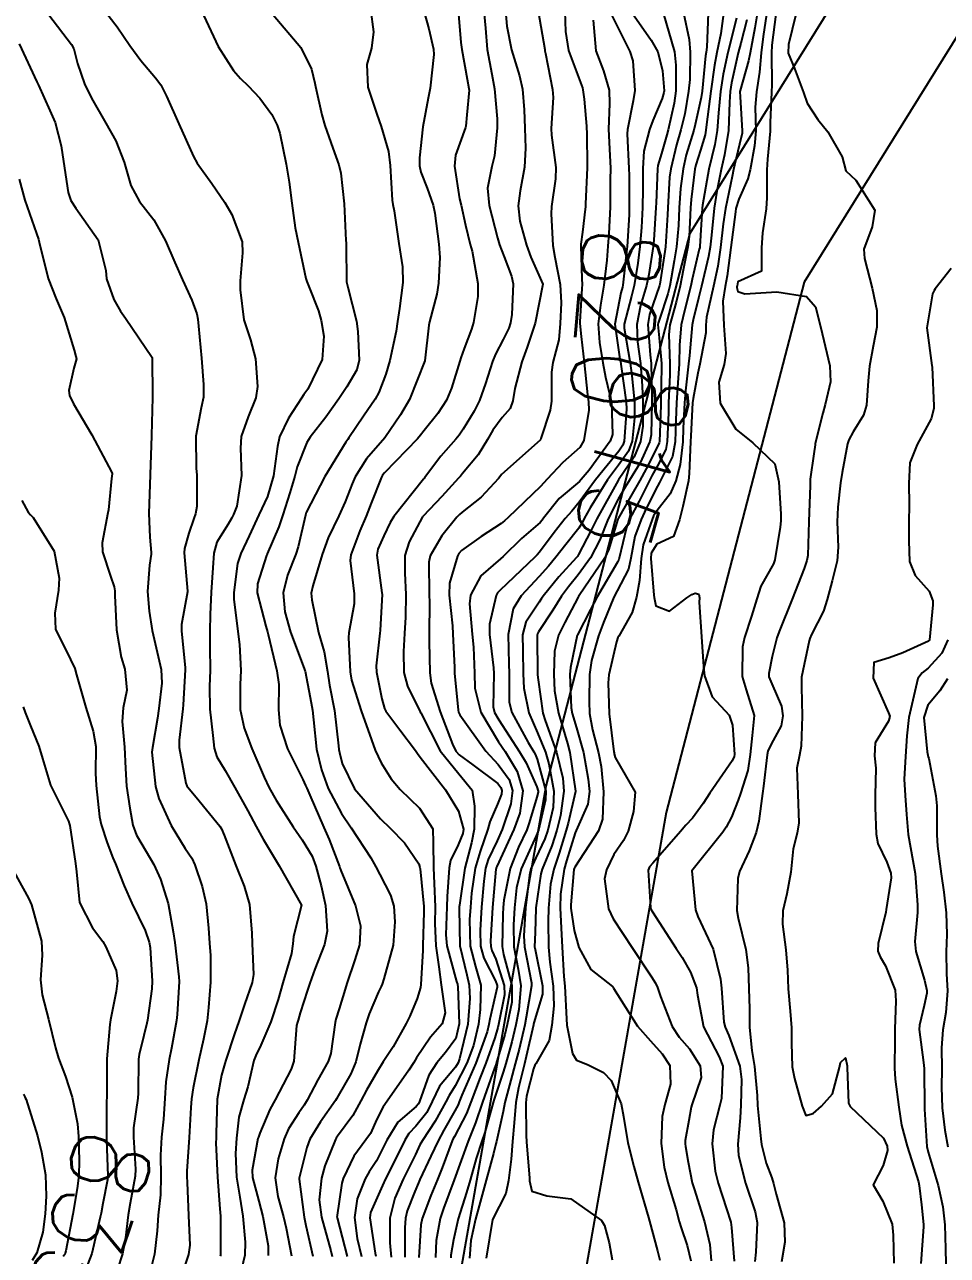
# Model space of a CAD drawing. Header units: metres. Extents: x 307586 to 320046, y 7427249 to 7434250.
# Drawn here: x 319529.4 to 319576.8, y 7427897.1 to 7427960.3 of the extents above; entities that cross this region are included whole.
import ezdxf
from ezdxf.enums import TextEntityAlignment as Align

# ---------------------------------------------------------------- set-up
doc = ezdxf.new("R2010")
doc.units = ezdxf.units.M
doc.header["$MEASUREMENT"] = 0
for name, color, linetype in [('Cotas', 45, 'Continuous'), ('Curvas de Nivel 1m', 11, 'Continuous'), ('Curvas de Nivel 5m', 15, 'Continuous'), ('Vias Secundárias', 230, 'Continuous')]:
    doc.layers.add(name, color=color, linetype=linetype)
doc.styles.add('Style-STANDARD', font='STANDARD.shx')

msp = doc.modelspace()

# ---------------------------------------------------------------- linework, layer by layer
at = {"layer": 'Curvas de Nivel 1m', "flags": 128}
for points, elevation in [([(319533.368, 7427961.218), (319534.177, 7427960.143), (319534.827, 7427959.2), (319535.393, 7427958.43), (319536.146, 7427957.532), (319536.426, 7427957.177), (319536.722, 7427956.59), (319537.344, 7427955.168), (319538.098, 7427953.495), (319538.29, 7427953.157), (319539.045, 7427952.108), (319539.712, 7427951.135), (319540.064, 7427950.526), (319540.596, 7427949.124), (319540.613, 7427948.548), (319540.496, 7427947.125), (319540.489, 7427946.655), (319540.688, 7427945.123), (319541.024, 7427944.083), (319541.289, 7427943.117), (319541.387, 7427941.687), (319541.306, 7427941.116), (319540.913, 7427940.145), (319540.55, 7427939.124), (319540.517, 7427938.524), (319540.569, 7427937.123), (319540.324, 7427935.562), (319540.148, 7427935.127), (319540.06, 7427934.949), (319539.875, 7427934.627), (319539.3, 7427933.7), (319539.143, 7427933.141), (319539.088, 7427932.384), (319539.008, 7427931.142), (319538.959, 7427929.999), (319538.935, 7427929.143), (319538.946, 7427928.295), (319538.963, 7427927.142), (319538.928, 7427926.296), (319538.944, 7427925.142), (319539.092, 7427923.79), (319539.157, 7427923.139), (319539.293, 7427922.701), (319539.722, 7427921.998), (319540.226, 7427921.125), (319540.894, 7427919.919), (319541.32, 7427919.114), (319541.676, 7427918.464), (319542.504, 7427917.102), (319543.643, 7427915.09), (319543.233, 7427913.479), (319543.198, 7427913.094), (319543.123, 7427912.61), (319542.681, 7427911.094), (319542.436, 7427910.242), (319542.068, 7427909.102), (319541.551, 7427907.899), (319541.292, 7427907.365), (319541.204, 7427907.113), (319540.884, 7427905.762), (319540.68, 7427905.118), (319540.432, 7427904.198), (319540.313, 7427903.122), (319540.26, 7427902.347), (319540.313, 7427901.122), (319540.485, 7427900.092), (319540.629, 7427899.118), (319540.754, 7427897.793), (319540.735, 7427897.117), (319540.483, 7427896.049)], 831), ([(319530.673, 7427960.766), (319531.85, 7427959.235), (319531.953, 7427959.025), (319532.153, 7427958.272), (319532.5, 7427957.226), (319532.871, 7427956.487), (319533.608, 7427955.215), (319534.109, 7427954.299), (319534.539, 7427953.203), (319534.891, 7427952.008), (319535.338, 7427951.191), (319536.059, 7427950.243), (319536.666, 7427949.174), (319537.151, 7427948.049), (319537.536, 7427947.165), (319538.012, 7427946.118), (319538.274, 7427945.424), (319538.322, 7427945.155), (319538.359, 7427944.793), (319538.507, 7427943.152), (319538.61, 7427941.801), (319538.609, 7427941.15), (319538.499, 7427940.597), (319538.228, 7427939.155), (319538.241, 7427937.49), (319538.267, 7427937.155), (319538.277, 7427935.544), (319538.195, 7427935.155), (319538.112, 7427934.924), (319537.868, 7427934.177), (319537.631, 7427933.388), (319537.617, 7427933.162), (319537.792, 7427931.201), (319537.787, 7427931.16), (319537.49, 7427929.481), (319537.489, 7427929.163), (319537.68, 7427927.265), (319537.68, 7427927.161), (319537.564, 7427925.363), (319537.548, 7427925.162), (319537.361, 7427923.542), (319537.367, 7427923.164), (319537.715, 7427921.347), (319537.763, 7427921.209), (319537.791, 7427921.159), (319538.236, 7427920.621), (319539.456, 7427919.133), (319539.545, 7427918.995), (319539.678, 7427918.678), (319540.269, 7427917.124), (319540.708, 7427916.064), (319540.977, 7427915.117), (319541.087, 7427913.65), (319541.104, 7427913.115), (319541.184, 7427911.527), (319541.117, 7427911.115), (319540.712, 7427909.983), (319540.433, 7427909.121), (319540.208, 7427908.472), (319539.754, 7427907.128), (319539.703, 7427906.966), (319539.535, 7427906.36), (319539.317, 7427905.133), (319539.265, 7427903.365), (319539.26, 7427903.133), (319539.253, 7427902.896), (319539.328, 7427901.132), (319539.448, 7427899.494), (319539.479, 7427899.13), (319539.478, 7427899.095), (319539.481, 7427897.129), (319539.472, 7427897.08)], 832), ([(319542.188, 7427960.768), (319543.602, 7427959.096), (319544.152, 7427957.974), (319544.32, 7427957.262), (319544.357, 7427957.087), (319544.686, 7427955.639), (319544.837, 7427955.079), (319545.255, 7427953.924), (319545.558, 7427953.068), (319545.657, 7427952.635), (319545.822, 7427951.064), (319545.917, 7427949.189), (319545.925, 7427949.062), (319545.934, 7427948.954), (319545.953, 7427947.061), (319545.963, 7427947.001), (319546.02, 7427946.799), (319546.457, 7427945.055), (319546.524, 7427944.525), (319546.592, 7427943.054), (319546.477, 7427942.545), (319545.959, 7427941.684), (319545.557, 7427941.066), (319544.895, 7427940.119), (319544.087, 7427939.088), (319543.92, 7427938.825), (319543.426, 7427937.577), (319543.294, 7427937.096), (319543.039, 7427936.244), (319542.683, 7427935.102), (319542.486, 7427934.492), (319541.882, 7427933.11), (319541.874, 7427933.088), (319541.852, 7427933.029), (319541.378, 7427931.574), (319541.365, 7427931.115), (319541.807, 7427929.395), (319541.898, 7427929.109), (319541.939, 7427928.972), (319542.375, 7427927.104), (319542.479, 7427926.4), (319542.468, 7427925.103), (319542.529, 7427924.325), (319542.924, 7427923.098), (319543.717, 7427921.523), (319543.85, 7427921.223), (319543.907, 7427921.087), (319544.067, 7427920.725), (319544.789, 7427919.073), (319545.06, 7427918.453), (319545.587, 7427917.061), (319545.607, 7427917.006), (319545.661, 7427916.861), (319546.42, 7427915.052), (319546.662, 7427914.015), (319546.618, 7427913.05), (319546.385, 7427912.272), (319545.967, 7427911.056), (319545.877, 7427910.769), (319545.573, 7427909.763), (319545.401, 7427909.226), (319545.363, 7427909.062), (319545.147, 7427907.463), (319545.015, 7427907.065), (319544.484, 7427906.119), (319543.924, 7427905.076), (319543.776, 7427904.821), (319543.513, 7427904.43), (319542.976, 7427903.612), (319542.746, 7427903.091), (319542.448, 7427902.061), (319542.297, 7427901.098), (319542.427, 7427900.127), (319542.716, 7427899.091), (319542.859, 7427898.51), (319543.131, 7427897.084)], 829), ([(319547.181, 7427961.05), (319547.329, 7427959.895), (319547.226, 7427959.049), (319546.991, 7427958.215), (319547.045, 7427957.051), (319547.502, 7427955.674), (319547.734, 7427955.044), (319548.104, 7427953.758), (319548.196, 7427953.038), (319548.289, 7427951.251), (319548.324, 7427951.036), (319548.388, 7427950.715), (319548.639, 7427949.031), (319548.829, 7427947.827), (319548.832, 7427947.028), (319548.668, 7427945.689), (319548.573, 7427945.031), (319548.497, 7427944.531), (319548.177, 7427943.037), (319547.966, 7427942.334), (319547.607, 7427941.393), (319547.423, 7427941.045), (319546.819, 7427940.172), (319546.071, 7427939.059), (319546.011, 7427938.97), (319545.921, 7427938.837), (319544.834, 7427937.076), (319543.884, 7427935.224), (319543.843, 7427935.09), (319543.477, 7427933.476), (319543.356, 7427933.095), (319542.927, 7427932.014), (319542.706, 7427931.101), (319542.778, 7427930.141), (319543.085, 7427929.097), (319543.784, 7427927.219), (319543.82, 7427927.126), (319543.829, 7427927.089), (319544.138, 7427925.456), (319544.205, 7427925.083), (319544.25, 7427924.589), (319544.416, 7427923.08), (319544.675, 7427922.028), (319545.014, 7427921.07), (319545.694, 7427919.779), (319546.198, 7427919.055), (319547.2, 7427917.512), (319547.459, 7427917.042), (319547.659, 7427916.649), (319548.208, 7427915.591), (319548.378, 7427915.029), (319548.427, 7427914.232), (319548.337, 7427913.029), (319547.866, 7427911.306), (319547.773, 7427911.037), (319547.721, 7427910.908), (319547.587, 7427910.629), (319547.113, 7427909.502), (319546.952, 7427909.046), (319546.651, 7427907.949), (319546.424, 7427907.051), (319546.164, 7427906.427), (319545.525, 7427905.292), (319545.438, 7427905.147), (319545.381, 7427905.061), (319544.616, 7427903.959), (319544.074, 7427903.074), (319543.908, 7427902.656), (319543.52, 7427901.08), (319543.521, 7427901.031), (319543.782, 7427899.077), (319543.865, 7427898.65), (319544.223, 7427897.072)], 828), ([(319549.903, 7427961.023), (319550.178, 7427960.039), (319550.412, 7427959.008), (319550.431, 7427958.737), (319550.245, 7427957.009), (319550.23, 7427956.921), (319550.138, 7427956.487), (319549.864, 7427955.014), (319549.689, 7427953.426), (319549.696, 7427953.016), (319549.763, 7427952.688), (319550.082, 7427951.877), (319550.394, 7427951.007), (319550.486, 7427950.587), (319550.685, 7427949.004), (319550.733, 7427948.306), (319550.67, 7427947.004), (319550.58, 7427946.441), (319550.208, 7427945.008), (319550.174, 7427944.834), (319549.973, 7427943.01), (319549.182, 7427941.022), (319548.722, 7427940.247), (319547.923, 7427939.067), (319546.971, 7427937.991), (319546.395, 7427937.055), (319546.248, 7427936.708), (319545.89, 7427935.772), (319545.558, 7427935.065), (319545.008, 7427933.931), (319544.695, 7427933.077), (319544.217, 7427931.465), (319544.146, 7427931.085), (319544.166, 7427930.747), (319544.515, 7427929.079), (319544.799, 7427928.081), (319544.972, 7427927.072), (319545.084, 7427926.378), (319545.334, 7427925.066), (319545.535, 7427923.264), (319545.562, 7427923.063), (319545.588, 7427922.919), (319545.726, 7427922.353), (319546.363, 7427921.054), (319547.69, 7427919.508), (319548.195, 7427919.032), (319548.93, 7427918.276), (319549.665, 7427917.205), (319549.715, 7427917.009), (319549.724, 7427916.948), (319549.91, 7427915.007), (319549.916, 7427914.73), (319549.865, 7427913.007), (319549.859, 7427912.759), (319549.763, 7427911.008), (319549.745, 7427910.854), (319549.582, 7427910.298), (319549.194, 7427909.39), (319549.009, 7427909.018), (319548.339, 7427907.817), (319547.839, 7427907.036), (319547.538, 7427906.567), (319546.978, 7427905.596), (319546.692, 7427905.048), (319546.27, 7427904.294), (319545.496, 7427903.234), (319545.42, 7427903.135), (319545.381, 7427903.061), (319544.839, 7427901.707), (319544.666, 7427901.068), (319544.555, 7427899.97), (319544.664, 7427899.068), (319545.149, 7427897.339), (319545.221, 7427897.062)], 827), ([(319551.685, 7427960.998), (319551.818, 7427959.346), (319551.859, 7427958.993), (319552.148, 7427957.471), (319552.232, 7427956.989), (319552.236, 7427956.895), (319552.129, 7427955.627), (319552.065, 7427955.049), (319552.052, 7427954.991), (319551.54, 7427953.557), (319551.49, 7427952.996), (319551.751, 7427951.319), (319551.826, 7427950.992), (319552.058, 7427949.974), (319552.296, 7427948.987), (319552.391, 7427948.634), (319552.687, 7427946.983), (319552.685, 7427946.315), (319552.464, 7427944.985), (319552.355, 7427944.629), (319551.983, 7427943.649), (319551.809, 7427943.158), (319551.757, 7427942.992), (319551.338, 7427941.617), (319551.084, 7427940.999), (319550.64, 7427940.306), (319549.929, 7427939.434), (319549.742, 7427939.197), (319549.587, 7427939.015), (319547.905, 7427937.26), (319547.803, 7427937.142), (319547.744, 7427937.042), (319547.22, 7427935.716), (319546.961, 7427935.049), (319546.64, 7427934.284), (319546.167, 7427933.057), (319546.141, 7427932.767), (319546.349, 7427931.055), (319546.337, 7427930.543), (319546.068, 7427929.057), (319546.049, 7427928.809), (319546.139, 7427927.056), (319546.212, 7427926.622), (319546.695, 7427925.051), (319547.225, 7427923.56), (319547.418, 7427923.043), (319547.726, 7427922.393), (319548.249, 7427921.563), (319548.705, 7427921.025), (319549.699, 7427920.053), (319550.374, 7427919.003), (319550.403, 7427918.275), (319550.413, 7427917.002), (319550.456, 7427916.201), (319550.491, 7427915.002), (319550.486, 7427914.146), (319550.527, 7427913.001), (319550.68, 7427911.922), (319550.809, 7427910.998), (319551.007, 7427909.56), (319550.852, 7427908.997), (319550.257, 7427908.302), (319549.545, 7427907.244), (319549.402, 7427907.012), (319549.144, 7427906.621), (319548.036, 7427905.032), (319547.825, 7427904.728), (319547.509, 7427904.108), (319547.177, 7427903.364), (319546.949, 7427903.045), (319546.333, 7427902.203), (319545.779, 7427901.057), (319545.713, 7427900.814), (319545.462, 7427899.06), (319545.467, 7427899.036), (319545.992, 7427897.054)], 826), ([(319554.104, 7427960.971), (319554.181, 7427960.192), (319554.42, 7427958.966), (319554.823, 7427957.633), (319554.982, 7427956.957), (319555.067, 7427955.89), (319555.093, 7427954.955), (319555.134, 7427953.928), (319555.081, 7427952.955), (319554.855, 7427951.732), (319554.76, 7427950.96), (319554.845, 7427950.175), (319555.18, 7427948.953), (319555.412, 7427948.325), (319556.023, 7427946.94), (319555.629, 7427944.946), (319555.227, 7427943.708), (319554.951, 7427942.955), (319554.589, 7427941.591), (319554.488, 7427940.962), (319554.339, 7427940.572), (319553.94, 7427940.103), (319553.456, 7427939.449), (319553.191, 7427938.977), (319552.711, 7427938.186), (319551.905, 7427937.226), (319551.794, 7427937.101), (319551.698, 7427936.992), (319550.837, 7427936.057), (319549.883, 7427935.045), (319549.857, 7427935.01), (319549.16, 7427933.724), (319548.947, 7427933.024), (319548.944, 7427932.123), (319548.997, 7427931.023), (319548.976, 7427929.862), (319548.929, 7427929.023), (319548.87, 7427928.1), (319548.897, 7427927.023), (319549.075, 7427926.32), (319549.734, 7427925.01), (319549.762, 7427924.943), (319550.763, 7427923), (319551.721, 7427921.823), (319552.401, 7427920.983), (319552.514, 7427920.169), (319552.5, 7427918.982), (319552.371, 7427918.288), (319552.016, 7427916.986), (319551.743, 7427915.088), (319551.735, 7427914.989), (319551.729, 7427914.902), (319551.773, 7427912.988), (319552.116, 7427911.5), (319552.242, 7427910.98), (319552.272, 7427910.29), (319552.175, 7427908.981), (319551.75, 7427907.192), (319551.676, 7427906.988), (319551.541, 7427906.771), (319550.73, 7427905.799), (319550.344, 7427905.002), (319550.071, 7427904.448), (319549.504, 7427903.737), (319549.153, 7427903.36), (319548.941, 7427903.018), (319548.431, 7427901.974), (319547.954, 7427901.033), (319547.805, 7427900.698), (319547.456, 7427899.932), (319547.185, 7427899.305), (319547.155, 7427899.043), (319547.425, 7427897.232), (319547.451, 7427897.068)], 824), ([(319555.779, 7427960.946), (319556.119, 7427958.985), (319556.128, 7427958.941), (319556.134, 7427958.912), (319556.161, 7427958.786), (319556.516, 7427956.936), (319556.548, 7427956.527), (319556.442, 7427954.937), (319556.459, 7427954.595), (319556.687, 7427952.934), (319556.678, 7427952.343), (319556.468, 7427950.936), (319556.451, 7427950.552), (319556.535, 7427948.935), (319556.634, 7427948.337), (319556.92, 7427946.931), (319556.957, 7427945.987), (319556.911, 7427944.931), (319556.838, 7427944.083), (319556.54, 7427942.934), (319556.465, 7427942.438), (319556.466, 7427940.935), (319556.397, 7427940.484), (319555.924, 7427939.021), (319555.902, 7427938.961), (319555.882, 7427938.941), (319553.905, 7427937.188), (319553.811, 7427937.063), (319553.746, 7427936.972), (319552.86, 7427936.014), (319551.886, 7427935.252), (319551.746, 7427935.13), (319551.617, 7427934.993), (319550.843, 7427934.026), (319550.25, 7427933.006), (319550.177, 7427932.679), (319550.187, 7427931.006), (319550.2, 7427930.634), (319550.194, 7427929.006), (319550.194, 7427928.611), (319550.224, 7427927.006), (319550.302, 7427926.481), (319550.758, 7427925), (319551.389, 7427923.343), (319551.566, 7427922.992), (319551.731, 7427922.799), (319552.425, 7427922.284), (319553.716, 7427921.323), (319553.875, 7427921.128), (319553.923, 7427920.967), (319553.898, 7427920.78), (319553.702, 7427920.269), (319553.31, 7427919.352), (319553.2, 7427918.975), (319552.807, 7427917.843), (319552.556, 7427916.981), (319552.369, 7427915.701), (319552.304, 7427914.98), (319552.264, 7427914.35), (319552.297, 7427912.98), (319552.568, 7427911.941), (319552.834, 7427910.971), (319552.813, 7427909.732), (319552.716, 7427908.973), (319552.461, 7427907.885), (319552.124, 7427906.981), (319551.531, 7427905.809), (319551.212, 7427905.308), (319551.039, 7427904.995), (319550.502, 7427904.006), (319549.849, 7427903.006), (319549.72, 7427902.778), (319549.486, 7427902.296), (319548.857, 7427901.019), (319548.431, 7427900.053), (319548.17, 7427899.029), (319548.167, 7427897.765), (319548.24, 7427897.028)], 823), ([(319557.15, 7427960.93), (319557.19, 7427959.918), (319557.335, 7427958.928), (319558.05, 7427957.015), (319558.078, 7427956.921), (319558.138, 7427956.431), (319558.267, 7427955.06), (319558.271, 7427954.918), (319558.274, 7427954.764), (319558.303, 7427952.917), (319558.217, 7427951.06), (319558.213, 7427950.918), (319558.202, 7427950.787), (319558.053, 7427949.611), (319557.973, 7427948.992), (319557.969, 7427948.921), (319558.026, 7427947.215), (319558.034, 7427946.931), (319558.021, 7427946.725), (319557.913, 7427945.011), (319557.915, 7427944.921), (319557.993, 7427944.265), (319558.139, 7427942.918), (319558.315, 7427941.273), (319558.365, 7427940.914), (319558.378, 7427940.482), (319558.131, 7427938.917), (319557.919, 7427938.572), (319557.045, 7427937.795), (319556.248, 7427936.937), (319556.082, 7427936.757), (319555.899, 7427936.57), (319554.237, 7427934.965), (319554.052, 7427934.796), (319553.878, 7427934.659), (319552.855, 7427933.994), (319551.857, 7427933.283), (319551.715, 7427933.132), (319551.639, 7427932.992), (319551.236, 7427931.599), (319551.214, 7427930.996), (319551.382, 7427929.422), (319551.413, 7427928.994), (319551.483, 7427927.296), (319551.498, 7427926.993), (319551.674, 7427925.08), (319551.698, 7427924.991), (319551.761, 7427924.853), (319553.101, 7427922.976), (319553.726, 7427922.294), (319554.289, 7427921.532), (319554.46, 7427920.959), (319554.374, 7427920.289), (319553.93, 7427918.966), (319553.677, 7427918.375), (319553.223, 7427917.419), (319553.09, 7427916.976), (319552.994, 7427916.314), (319552.874, 7427914.972), (319552.803, 7427913.795), (319552.824, 7427912.972), (319552.996, 7427912.358), (319553.595, 7427911.196), (319553.681, 7427910.959), (319553.683, 7427910.867), (319553.585, 7427910.43), (319553.304, 7427909.226), (319553.259, 7427908.965), (319553.174, 7427908.58), (319552.586, 7427906.974), (319551.869, 7427905.327), (319551.732, 7427904.987), (319551.673, 7427904.835), (319551.516, 7427904.523), (319550.951, 7427903.546), (319550.65, 7427902.998), (319550.279, 7427902.208), (319549.715, 7427901.008), (319549.639, 7427900.84), (319549.464, 7427900.391), (319549.065, 7427899.4), (319548.971, 7427899.017), (319548.945, 7427898.524), (319548.944, 7427897.017)], 822), ([(319558.601, 7427960.499), (319558.746, 7427958.911), (319559.142, 7427957.894), (319559.422, 7427956.901), (319559.436, 7427956.2), (319559.4, 7427954.901), (319559.46, 7427953.542), (319559.487, 7427952.899), (319559.484, 7427952.296), (319559.483, 7427950.899), (319559.406, 7427949.546), (319559.36, 7427948.9), (319559.306, 7427948.171), (319559.161, 7427946.903), (319558.979, 7427945.871), (319558.862, 7427944.907), (319558.936, 7427943.958), (319559.101, 7427942.903), (319559.241, 7427942.176), (319559.542, 7427940.896), (319559.594, 7427939.229), (319559.475, 7427938.897), (319558.394, 7427937.399), (319557.998, 7427936.919), (319557.902, 7427936.821), (319556.867, 7427935.956), (319556.056, 7427934.938), (319555.983, 7427934.837), (319555.88, 7427934.724), (319554.928, 7427933.893), (319553.995, 7427932.968), (319553.852, 7427932.85), (319552.847, 7427931.975), (319552.311, 7427930.985), (319552.265, 7427930.547), (319552.396, 7427928.984), (319552.462, 7427928.317), (319552.52, 7427926.983), (319552.536, 7427926.222), (319552.837, 7427924.979), (319553.74, 7427923.462), (319554.091, 7427922.965), (319554.713, 7427921.945), (319554.997, 7427920.951), (319554.85, 7427919.798), (319554.541, 7427918.957), (319553.664, 7427917.062), (319553.634, 7427916.999), (319553.626, 7427916.97), (319553.619, 7427916.927), (319553.446, 7427914.963), (319553.345, 7427913.237), (319553.35, 7427912.964), (319553.407, 7427912.76), (319553.606, 7427912.312), (319554.045, 7427910.955), (319554.054, 7427910.487), (319553.756, 7427908.958), (319553.72, 7427908.8), (319553.556, 7427908.278), (319553.099, 7427906.967), (319552.806, 7427906.242), (319552.334, 7427904.978), (319552.106, 7427904.389), (319551.496, 7427903.219), (319551.409, 7427903.076), (319551.37, 7427902.991), (319550.865, 7427901.611), (319550.614, 7427900.999), (319550.279, 7427900.183), (319549.84, 7427899.006), (319549.77, 7427898.676), (319549.668, 7427897.008)], 821), ([(319560.592, 7427960.886), (319561.588, 7427959.467), (319561.922, 7427958.872), (319562.158, 7427957.885), (319562.241, 7427956.869), (319562.233, 7427956.778), (319562.139, 7427956.467), (319561.663, 7427955.339), (319561.492, 7427954.876), (319561.212, 7427953.774), (319561.149, 7427952.879), (319561.147, 7427951.814), (319561.13, 7427950.879), (319561.087, 7427949.85), (319561.004, 7427948.88), (319560.897, 7427948.018), (319560.715, 7427946.883), (319560.578, 7427946.323), (319560.194, 7427944.888), (319560.193, 7427944.695), (319560.51, 7427942.885), (319560.585, 7427942.265), (319560.718, 7427940.882), (319560.732, 7427940.091), (319560.608, 7427938.883), (319560.42, 7427938.383), (319559.911, 7427937.667), (319559.337, 7427936.898), (319558.445, 7427935.468), (319558.144, 7427934.916), (319558.059, 7427934.739), (319557.876, 7427934.427), (319557.208, 7427933.581), (319556.691, 7427932.932), (319556.311, 7427932.473), (319555.843, 7427931.95), (319554.905, 7427930.954), (319554.495, 7427930.288), (319554.242, 7427928.963), (319554.287, 7427927.461), (319554.302, 7427926.962), (319554.303, 7427925.497), (319554.431, 7427924.96), (319555.262, 7427923.426), (319555.565, 7427922.943), (319555.626, 7427922.836), (319555.729, 7427922.579), (319556.169, 7427920.935), (319556.159, 7427920.482), (319555.806, 7427918.939), (319555.774, 7427918.847), (319555.68, 7427918.644), (319554.918, 7427916.951), (319554.678, 7427915.974), (319554.565, 7427914.951), (319554.511, 7427914.07), (319554.537, 7427912.951), (319554.758, 7427911.791), (319554.892, 7427910.947), (319554.798, 7427909.725), (319554.641, 7427908.949), (319554.434, 7427908.071), (319554.121, 7427906.954), (319553.986, 7427906.507), (319553.525, 7427905.134), (319553.471, 7427904.961), (319553.054, 7427903.412), (319552.901, 7427902.969), (319552.596, 7427902.085), (319552.3, 7427900.978), (319552.109, 7427900.334), (319551.686, 7427898.986), (319551.432, 7427897.909), (319551.298, 7427897.118), (319551.296, 7427896.991)], 819), ([(319562.202, 7427960.87), (319562.772, 7427958.864), (319562.85, 7427958.176), (319562.846, 7427956.863), (319562.768, 7427956.232), (319562.445, 7427954.867), (319562.378, 7427954.609), (319562.105, 7427953.645), (319561.924, 7427953.043), (319561.898, 7427952.872), (319561.833, 7427951.115), (319561.819, 7427950.873), (319561.721, 7427949.2), (319561.686, 7427948.874), (319561.459, 7427947.446), (319561.338, 7427946.877), (319561.036, 7427945.856), (319560.839, 7427944.882), (319560.875, 7427943.995), (319561.026, 7427942.879), (319561.117, 7427941.723), (319561.158, 7427940.878), (319561.157, 7427939.655), (319561.042, 7427938.879), (319560.706, 7427938.091), (319559.903, 7427936.9), (319559.884, 7427936.871), (319558.786, 7427934.906), (319558.488, 7427934.297), (319557.855, 7427933.07), (319557.795, 7427932.98), (319557.744, 7427932.921), (319556.839, 7427931.934), (319556.041, 7427930.938), (319555.956, 7427930.814), (319555.828, 7427930.631), (319555.152, 7427929.611), (319554.985, 7427928.952), (319554.991, 7427928.148), (319555.02, 7427926.951), (319555.044, 7427926.219), (319555.307, 7427924.947), (319555.748, 7427923.922), (319556.154, 7427922.936), (319556.333, 7427922.327), (319556.594, 7427920.931), (319556.546, 7427920.086), (319556.273, 7427918.934), (319556.126, 7427918.488), (319555.669, 7427917.512), (319555.414, 7427916.944), (319555.333, 7427916.616), (319555.141, 7427914.945), (319555.055, 7427913.512), (319555.087, 7427912.945), (319555.444, 7427911.092), (319555.445, 7427910.941), (319555.171, 7427909.342), (319555.091, 7427908.945), (319554.803, 7427907.695), (319554.61, 7427906.949), (319554.377, 7427906.109), (319554.081, 7427904.954), (319553.984, 7427904.487), (319553.641, 7427902.959), (319553.61, 7427902.84), (319553.487, 7427902.348), (319553.122, 7427900.965), (319552.765, 7427899.659), (319552.575, 7427898.973), (319552.337, 7427897.882), (319552.261, 7427896.977)], 818), ([(319563.233, 7427960.86), (319563.529, 7427959.507), (319563.576, 7427958.856), (319563.558, 7427957.45), (319563.502, 7427956.856), (319563.302, 7427955.688), (319563.096, 7427954.86), (319562.884, 7427954.09), (319562.583, 7427952.865), (319562.524, 7427952.431), (319562.442, 7427950.866), (319562.425, 7427950.511), (319562.31, 7427948.867), (319562.282, 7427948.626), (319562.024, 7427946.951), (319562.013, 7427946.88), (319561.491, 7427945.392), (319561.412, 7427944.876), (319561.538, 7427943.315), (319561.578, 7427942.874), (319561.622, 7427941.208), (319561.622, 7427940.873), (319561.579, 7427939.222), (319561.513, 7427938.874), (319561.008, 7427937.783), (319560.461, 7427936.884), (319560.251, 7427936.535), (319559.893, 7427935.912), (319559.372, 7427934.898), (319558.939, 7427933.832), (319558.473, 7427932.911), (319557.844, 7427932.026), (319557.343, 7427931.42), (319556.978, 7427930.929), (319556.543, 7427930.212), (319555.805, 7427929.102), (319555.744, 7427929.001), (319555.728, 7427928.941), (319555.728, 7427928.867), (319555.745, 7427926.941), (319555.747, 7427926.905), (319555.78, 7427926.637), (319556.027, 7427924.937), (319556.142, 7427924.551), (319556.723, 7427922.93), (319557.045, 7427921.601), (319557.093, 7427920.926), (319556.931, 7427919.691), (319556.746, 7427918.929), (319556.481, 7427918.126), (319555.987, 7427916.937), (319555.914, 7427916.684), (319555.663, 7427914.94), (319555.663, 7427914.92), (319555.624, 7427913.673), (319555.603, 7427912.951), (319555.612, 7427912.892), (319556.004, 7427910.936), (319556.003, 7427910.519), (319555.565, 7427909.053), (319555.539, 7427908.964), (319555.537, 7427908.94), (319555.175, 7427907.315), (319555.086, 7427906.945), (319554.776, 7427905.702), (319554.64, 7427904.949), (319554.546, 7427903.91), (319554.472, 7427902.95), (319554.391, 7427902.044), (319554.262, 7427900.952), (319554.123, 7427900.294), (319553.443, 7427898.96), (319553.122, 7427896.965)], 817), ([(319564.512, 7427960.845), (319564.439, 7427959.11), (319564.395, 7427958.847), (319564.362, 7427958.655), (319564.19, 7427956.849), (319564.14, 7427956.516), (319563.839, 7427955.14), (319563.765, 7427954.854), (319563.381, 7427953.58), (319563.216, 7427952.859), (319563.085, 7427951.858), (319563.023, 7427950.86), (319562.975, 7427949.949), (319562.873, 7427948.862), (319562.759, 7427948.139), (319562.536, 7427946.865), (319562.437, 7427946.448), (319562.006, 7427945.143), (319561.935, 7427944.939), (319561.927, 7427944.871), (319561.993, 7427944.198), (319562.111, 7427942.869), (319562.117, 7427942.723), (319562.079, 7427940.869), (319562.077, 7427940.743), (319562.002, 7427938.869), (319561.989, 7427938.802), (319561.921, 7427938.649), (319561.317, 7427937.467), (319560.992, 7427936.879), (319560.599, 7427936.18), (319559.883, 7427934.927), (319559.866, 7427934.89), (319559.415, 7427933.341), (319559.205, 7427932.9), (319557.886, 7427930.972), (319557.851, 7427930.92), (319557.832, 7427930.885), (319557.153, 7427929.586), (319556.821, 7427928.93), (319556.615, 7427928.112), (319556.581, 7427926.932), (319556.628, 7427926.078), (319556.819, 7427924.929), (319557.288, 7427923.376), (319557.405, 7427922.923), (319557.697, 7427920.937), (319557.693, 7427920.92), (319557.317, 7427919.295), (319557.221, 7427918.925), (319556.853, 7427917.746), (319556.581, 7427916.931), (319556.423, 7427916.165), (319556.312, 7427914.933), (319556.302, 7427914.265), (319556.314, 7427912.933), (319556.374, 7427912.164), (319556.56, 7427910.93), (319556.583, 7427909.925), (319556.485, 7427908.931), (319556.35, 7427908.137), (319555.658, 7427906.939), (319555.605, 7427906.876), (319555.54, 7427906.686), (319555.185, 7427905.285), (319555.145, 7427904.944), (319555.17, 7427903.271), (319555.184, 7427902.943), (319555.334, 7427901.082), (319555.347, 7427900.941), (319555.465, 7427900.412), (319556.227, 7427900.167), (319557.459, 7427900.02), (319559.027, 7427898.896), (319559.192, 7427898.645), (319559.432, 7427897.753), (319559.574, 7427896.888)], 816), ([(319565.958, 7427960.591), (319565.508, 7427958.83), (319565.272, 7427957.717), (319565.144, 7427956.835), (319565.031, 7427955.735), (319564.968, 7427954.837), (319564.844, 7427954.107), (319564.533, 7427952.843), (319564.219, 7427950.992), (319564.201, 7427950.848), (319564.084, 7427948.88), (319564.078, 7427948.85), (319564.077, 7427948.825), (319564.051, 7427948.734), (319563.686, 7427947.194), (319563.608, 7427946.854), (319563.299, 7427945.569), (319563.127, 7427944.859), (319563.027, 7427943.819), (319563.01, 7427942.86), (319562.945, 7427941.878), (319562.886, 7427940.861), (319562.844, 7427939.956), (319562.808, 7427938.861), (319562.678, 7427938.1), (319562.066, 7427936.868), (319562.003, 7427936.768), (319561.9, 7427936.577), (319561.328, 7427935.436), (319561.062, 7427934.878), (319560.745, 7427934.006), (319560.532, 7427932.883), (319560.415, 7427932.317), (319559.836, 7427931.216), (319559.658, 7427930.893), (319559.133, 7427929.58), (319558.876, 7427928.904), (319558.514, 7427927.633), (319558.409, 7427926.911), (319558.392, 7427925.534), (319558.424, 7427924.91), (319558.575, 7427924.084), (319558.886, 7427922.903), (319559.02, 7427922.195), (319559.132, 7427920.899), (319559.088, 7427919.503), (319558.876, 7427918.902), (319557.664, 7427917.038), (319557.627, 7427916.956), (319557.621, 7427916.92), (319557.463, 7427915.103), (319557.46, 7427914.922), (319557.626, 7427913.787), (319557.87, 7427912.916), (319558.481, 7427911.786), (319559.593, 7427910.913), (319559.618, 7427910.89), (319559.653, 7427910.828), (319560.881, 7427908.877), (319561.555, 7427908.115), (319562.142, 7427907.454), (319562.534, 7427906.855), (319562.578, 7427905.899), (319562.276, 7427904.859), (319562.141, 7427904.233), (319562.1, 7427902.861), (319562.253, 7427901.631), (319562.44, 7427900.855), (319562.857, 7427899.444), (319563.02, 7427898.846), (319563.115, 7427898.521), (319563.431, 7427897.616), (319563.62, 7427896.838)], 814), ([(319566.49, 7427960.517), (319566.178, 7427959.314), (319566.048, 7427958.822), (319565.706, 7427957.27), (319565.636, 7427956.828), (319565.594, 7427956.285), (319565.543, 7427954.829), (319565.347, 7427953.588), (319565.171, 7427952.834), (319564.955, 7427951.71), (319564.819, 7427950.839), (319564.671, 7427949.453), (319564.61, 7427948.842), (319564.53, 7427948.359), (319564.171, 7427946.848), (319564.017, 7427946.225), (319563.742, 7427945.117), (319563.691, 7427944.853), (319563.54, 7427943.294), (319563.502, 7427942.855), (319563.343, 7427941.472), (319563.293, 7427940.857), (319563.227, 7427939.563), (319563.207, 7427938.857), (319563.077, 7427937.692), (319562.849, 7427936.861), (319562.563, 7427936.196), (319561.888, 7427935.336), (319561.703, 7427935.053), (319561.624, 7427934.873), (319561.171, 7427933.569), (319561.068, 7427932.878), (319560.984, 7427931.736), (319560.825, 7427930.88), (319560.607, 7427930.096), (319559.929, 7427928.889), (319559.874, 7427928.817), (319559.8, 7427928.589), (319559.411, 7427926.896), (319559.371, 7427926.488), (319559.427, 7427924.895), (319559.668, 7427922.957), (319559.685, 7427922.891), (319559.691, 7427922.849), (319559.731, 7427922.658), (319560.767, 7427920.879), (319560.682, 7427919.896), (319560.409, 7427918.883), (319560.158, 7427918.405), (319559.671, 7427917.683), (319559.292, 7427916.896), (319559.187, 7427916.426), (319559.388, 7427914.894), (319559.635, 7427914.374), (319560.626, 7427912.88), (319561.598, 7427911.404), (319561.81, 7427911.081), (319561.911, 7427910.865), (319562.054, 7427910.394), (319562.662, 7427908.854), (319563.015, 7427908.306), (319563.552, 7427907.707), (319564.095, 7427906.834), (319564.139, 7427906.232), (319563.67, 7427904.839), (319563.638, 7427904.722), (319563.511, 7427904.03), (319563.332, 7427903.005), (319563.322, 7427902.843), (319563.34, 7427902.691), (319563.483, 7427901.888), (319563.691, 7427900.838), (319563.784, 7427900.521), (319564.314, 7427898.831), (319564.593, 7427897.667), (319564.667, 7427896.828)], 813), ([(319567.023, 7427960.812), (319566.906, 7427960.092), (319566.653, 7427958.815), (319566.57, 7427958.413), (319566.144, 7427956.879), (319566.132, 7427956.831), (319566.14, 7427956.557), (319566.256, 7427954.819), (319566.245, 7427954.694), (319566.113, 7427954.135), (319565.864, 7427953.056), (319565.812, 7427952.824), (319565.737, 7427952.473), (319565.393, 7427950.83), (319565.279, 7427950.046), (319565.141, 7427948.834), (319565, 7427947.874), (319564.775, 7427946.839), (319564.414, 7427945.251), (319564.39, 7427944.844), (319564.392, 7427944.45), (319564.081, 7427942.848), (319563.968, 7427942.375), (319563.729, 7427941.079), (319563.704, 7427940.852), (319563.609, 7427939.172), (319563.598, 7427938.853), (319563.53, 7427937.231), (319563.492, 7427936.854), (319563.21, 7427935.536), (319563.026, 7427934.859), (319562.731, 7427934), (319561.864, 7427933.599), (319561.589, 7427933.141), (319561.559, 7427932.873), (319561.724, 7427930.981), (319561.737, 7427930.871), (319561.827, 7427930.449), (319562.524, 7427930.161), (319563.403, 7427930.854), (319563.664, 7427931.022), (319563.835, 7427931.09), (319564.03, 7427931.042), (319564.057, 7427930.847), (319564.04, 7427930.637), (319564.156, 7427928.845), (319564.273, 7427927.328), (319564.315, 7427926.842), (319564.716, 7427925.78), (319565.58, 7427924.823), (319565.755, 7427924.321), (319565.853, 7427922.819), (319565.838, 7427922.712), (319565.73, 7427922.485), (319564.596, 7427920.837), (319564.245, 7427920.301), (319563.693, 7427919.553), (319563.362, 7427919.179), (319563.092, 7427918.856), (319561.667, 7427917.237), (319561.495, 7427917.041), (319561.429, 7427916.872), (319561.544, 7427914.971), (319561.57, 7427914.871), (319561.641, 7427914.736), (319562.871, 7427912.851), (319563.166, 7427912.404), (319563.601, 7427911.639), (319563.902, 7427910.837), (319563.961, 7427910.463), (319564.265, 7427908.833), (319565.07, 7427907.303), (319565.253, 7427906.823), (319565.183, 7427905.166), (319565.107, 7427904.824), (319564.772, 7427903.559), (319564.708, 7427902.828), (319564.866, 7427901.44), (319565.013, 7427900.825), (319565.453, 7427899.504), (319565.663, 7427898.818), (319565.708, 7427898.549), (319565.838, 7427896.816)], 812), ([(319567.505, 7427960.807), (319567.335, 7427959.655), (319567.225, 7427958.809), (319567.136, 7427957.832), (319566.98, 7427956.812), (319566.922, 7427956.026), (319566.949, 7427954.812), (319566.877, 7427954.047), (319566.657, 7427952.814), (319566.548, 7427952.356), (319566.078, 7427951.303), (319565.932, 7427950.822), (319565.899, 7427950.65), (319565.673, 7427948.826), (319565.486, 7427947.374), (319565.378, 7427946.83), (319565.259, 7427946.075), (319565.307, 7427944.83), (319565.416, 7427943.394), (319565.326, 7427942.83), (319565.05, 7427941.92), (319565.115, 7427940.833), (319565.933, 7427939.504), (319566.801, 7427938.811), (319567.917, 7427937.73), (319568.134, 7427936.797), (319568.231, 7427935.14), (319568.229, 7427934.795), (319568.202, 7427934.472), (319567.927, 7427932.799), (319567.851, 7427932.598), (319567.199, 7427931.447), (319566.997, 7427930.808), (319566.72, 7427929.91), (319566.364, 7427928.814), (319566.27, 7427928.344), (319566.241, 7427926.815), (319566.452, 7427926.137), (319566.86, 7427924.809), (319566.767, 7427923.79), (319566.661, 7427922.811), (319566.546, 7427921.99), (319566.167, 7427920.815), (319566.048, 7427920.476), (319565.694, 7427919.59), (319565.427, 7427919.084), (319565.251, 7427918.826), (319563.663, 7427916.84), (319563.849, 7427914.838), (319563.972, 7427914.502), (319564.763, 7427912.828), (319565.132, 7427911.291), (319565.19, 7427910.824), (319565.317, 7427909.072), (319565.374, 7427908.822), (319565.559, 7427908.39), (319566.13, 7427906.814), (319566.221, 7427906.129), (319566.183, 7427904.813), (319566.154, 7427904.173), (319566.027, 7427902.815), (319566.059, 7427902.243), (319566.415, 7427900.811), (319566.911, 7427899.346), (319567.015, 7427898.804), (319566.956, 7427897.277), (319566.9, 7427896.805)], 811), ([(319569, 7427960.788), (319568.625, 7427959.241), (319568.61, 7427958.793), (319568.935, 7427958.015), (319569.402, 7427956.781), (319569.592, 7427956.233), (319570.129, 7427955.4), (319570.648, 7427954.765), (319571.376, 7427953.485), (319571.561, 7427952.755), (319572.088, 7427952.286), (319573.053, 7427950.74), (319572.923, 7427949.883), (319572.498, 7427948.746), (319572.526, 7427948.265), (319572.923, 7427946.741), (319573.162, 7427945.588), (319573.167, 7427944.738), (319572.962, 7427943.767), (319572.774, 7427942.742), (319572.722, 7427941.986), (319572.627, 7427940.743), (319572.475, 7427940.217), (319571.939, 7427939.371), (319571.72, 7427938.967), (319571.654, 7427938.753), (319571.379, 7427937.287), (319571.295, 7427936.756), (319571.15, 7427935.498), (319571.123, 7427934.758), (319571.174, 7427933.447), (319571.131, 7427932.757), (319570.873, 7427931.729), (319570.61, 7427930.762), (319570.43, 7427930.161), (319569.815, 7427928.978), (319569.719, 7427928.771), (319569.679, 7427928.64), (319569.3, 7427926.777), (319569.288, 7427926.287), (319569.325, 7427924.777), (319569.274, 7427923.243), (319569.187, 7427922.778), (319569.055, 7427922.109), (319569.113, 7427920.779), (319569.155, 7427919.314), (319569.07, 7427918.779), (319568.873, 7427917.98), (319568.74, 7427916.784), (319568.533, 7427915.668), (319568.33, 7427914.79), (319568.316, 7427914.106), (319568.486, 7427912.787), (319568.57, 7427911.752), (319568.602, 7427910.785), (319568.71, 7427909.649), (319568.783, 7427908.782), (319568.783, 7427908.009), (319568.821, 7427906.781), (319568.94, 7427906.182), (319569.336, 7427904.773), (319569.516, 7427904.291), (319569.885, 7427904.399), (319570.322, 7427904.762), (319570.879, 7427905.407), (319571.238, 7427906.753), (319571.292, 7427907.006), (319571.548, 7427907.248), (319571.631, 7427906.836), (319571.631, 7427906.749), (319571.697, 7427904.92), (319571.79, 7427904.746), (319573.499, 7427903.124), (319573.681, 7427902.718), (319573.713, 7427902.496), (319573.483, 7427901.722), (319572.972, 7427900.728), (319573.461, 7427899.896), (319573.937, 7427898.715), (319573.998, 7427898.154), (319574.023, 7427896.714)], 809), ([(319529.15, 7427959.27), (319530.069, 7427957.336), (319530.096, 7427957.26), (319530.142, 7427957.148), (319530.736, 7427955.858), (319530.996, 7427955.247), (319531.31, 7427954.037), (319531.439, 7427953.237), (319531.665, 7427951.646), (319531.803, 7427951.233), (319532.067, 7427950.853), (319533.208, 7427949.218), (319533.599, 7427947.643), (319533.645, 7427947.214), (319534.012, 7427946.155), (319534.359, 7427945.558), (319534.611, 7427945.201), (319535.973, 7427943.18), (319536, 7427941.18), (319535.998, 7427941.134), (319535.944, 7427939.18), (319535.944, 7427939.158), (319535.913, 7427938.173), (319535.883, 7427937.18), (319535.881, 7427937.159), (319535.807, 7427935.181), (319535.865, 7427933.96), (319535.936, 7427933.179), (319535.934, 7427933.097), (319535.846, 7427932.532), (319535.736, 7427931.181), (319535.818, 7427930.166), (319535.979, 7427929.178), (319536.028, 7427928.95), (319536.45, 7427927.173), (319536.48, 7427926.469), (319536.33, 7427925.174), (319536.251, 7427924.679), (319535.991, 7427923.177), (319535.971, 7427922.937), (319536.152, 7427921.176), (319536.314, 7427920.563), (319536.947, 7427919.167), (319537.671, 7427917.989), (319538.008, 7427917.497), (319538.176, 7427917.152), (319538.551, 7427916.045), (319538.754, 7427915.143), (319538.87, 7427913.896), (319538.919, 7427913.14), (319538.965, 7427912.498), (319538.969, 7427911.139), (319538.877, 7427909.837), (319538.794, 7427909.142), (319538.611, 7427908.202), (319538.366, 7427907.148), (319538.083, 7427905.706), (319537.996, 7427905.153), (319537.963, 7427904.706), (319537.883, 7427903.154), (319537.759, 7427901.439), (319537.757, 7427901.156), (319537.775, 7427900.849), (319537.852, 7427899.154), (319537.905, 7427897.631), (319537.847, 7427897.154), (319537.403, 7427895.807)], 833), ([(319529.152, 7427952.332), (319529.447, 7427951.259), (319530.047, 7427949.537), (319530.154, 7427949.249), (319530.189, 7427949.101), (319530.644, 7427947.244), (319531.06, 7427946.192), (319531.457, 7427945.235), (319531.978, 7427943.56), (319532.072, 7427943.229), (319532.091, 7427943.11), (319531.967, 7427942.636), (319531.704, 7427941.484), (319531.737, 7427941.232), (319531.947, 7427940.803), (319532.885, 7427939.22), (319533.904, 7427937.274), (319533.921, 7427937.227), (319533.922, 7427937.21), (319533.901, 7427936.977), (319533.732, 7427935.364), (319533.707, 7427935.212), (319533.408, 7427933.666), (319533.44, 7427933.214), (319533.84, 7427931.968), (319534.036, 7427931.408), (319534.059, 7427931.207), (319534.067, 7427930.968), (319534.145, 7427929.205), (319534.398, 7427927.81), (319534.583, 7427927.198), (319534.682, 7427926.106), (319534.497, 7427925.199), (319534.448, 7427924.505), (319534.567, 7427923.197), (319534.616, 7427922.09), (319534.661, 7427921.196), (319534.834, 7427920.055), (319534.988, 7427919.19), (319535.169, 7427918.678), (319535.669, 7427917.836), (319536.064, 7427917.176), (319536.405, 7427916.423), (319536.796, 7427915.168), (319537.065, 7427913.722), (319537.147, 7427913.165), (319537.354, 7427911.403), (319537.358, 7427911.162), (319537.266, 7427909.464), (319537.229, 7427909.163), (319536.967, 7427907.748), (319536.852, 7427907.167), (319536.688, 7427906.011), (319536.636, 7427905.169), (319536.568, 7427904.103), (319536.462, 7427903.17), (319536.404, 7427902.25), (319536.431, 7427901.17), (319536.408, 7427900.221), (319536.288, 7427899.172), (319536.229, 7427898.378), (319536.103, 7427897.173), (319535.96, 7427896.629)], 834), ([(319576.976, 7427947.753), (319576.143, 7427946.699), (319576.099, 7427946.622), (319576.02, 7427946.451), (319575.717, 7427944.704), (319575.974, 7427942.767), (319575.989, 7427942.7), (319575.993, 7427942.68), (319576.089, 7427940.699), (319576.08, 7427940.57), (319575.946, 7427940.044), (319575.223, 7427938.711), (319574.852, 7427937.783), (319574.799, 7427936.717), (319574.814, 7427935.638), (319574.807, 7427934.716), (319574.807, 7427933.778), (319574.835, 7427932.715), (319575.132, 7427931.997), (319575.838, 7427931.199), (319576.034, 7427930.698), (319576.039, 7427930.49), (319575.865, 7427928.699), (319575.851, 7427928.661), (319575.812, 7427928.629), (319574.494, 7427928.029), (319573.799, 7427927.774), (319573.001, 7427927.532), (319572.967, 7427926.738), (319573.765, 7427924.957), (319573.817, 7427924.783), (319573.812, 7427924.729), (319573.805, 7427924.687), (319573.76, 7427924.527), (319573.07, 7427923.41), (319573.045, 7427922.737), (319573.103, 7427922.112), (319573.067, 7427920.73), (319573.07, 7427920.096), (319573.126, 7427918.728), (319573.205, 7427918.247), (319573.672, 7427917.292), (319573.874, 7427916.718), (319573.888, 7427916.49), (319573.644, 7427914.866), (319573.614, 7427914.72), (319573.227, 7427913.118), (319573.214, 7427912.726), (319573.322, 7427912.436), (319573.605, 7427911.97), (319574.092, 7427910.715), (319574.128, 7427910.171), (319574.078, 7427908.715), (319574.085, 7427908.187), (319574.067, 7427906.715), (319574.098, 7427906.154), (319574.283, 7427904.712), (319574.428, 7427903.792), (319574.707, 7427902.708), (319575.292, 7427900.884), (319575.335, 7427900.701), (319575.458, 7427899.708), (319575.558, 7427898.699), (319575.561, 7427898.579), (319575.423, 7427896.7)], 808), ([(319576.799, 7427928.69), (319576.486, 7427928.01), (319575.791, 7427927.241), (319575.489, 7427927.003), (319575.268, 7427926.708), (319575.109, 7427926.043), (319574.801, 7427924.714), (319574.695, 7427923.769), (319574.625, 7427922.717), (319574.56, 7427921.551), (319574.615, 7427920.711), (319574.682, 7427919.732), (319574.774, 7427918.709), (319575.011, 7427917.369), (319575.129, 7427916.705), (319575.25, 7427915.101), (319575.241, 7427914.704), (319575.114, 7427913.211), (319575.153, 7427912.705), (319575.598, 7427911.228), (319575.73, 7427910.699), (319575.727, 7427910.563), (319575.581, 7427909.929), (319575.339, 7427908.93), (319575.326, 7427908.702), (319575.546, 7427907.005), (319575.58, 7427906.7), (319575.581, 7427906.662), (319575.602, 7427904.699), (319575.603, 7427904.618), (319575.721, 7427902.698), (319575.785, 7427902.402), (319576.309, 7427900.692), (319576.546, 7427899.605), (319576.641, 7427898.688), (319576.673, 7427897.445), (319576.692, 7427896.687)], 807), ([(319576.786, 7427926.69), (319576.384, 7427926.086), (319575.769, 7427925.341), (319575.572, 7427924.703), (319575.737, 7427922.951), (319575.799, 7427922.699), (319575.824, 7427922.607), (319576.178, 7427920.695), (319576.231, 7427920.171), (319576.243, 7427918.695), (319576.263, 7427918.115), (319576.451, 7427916.692), (319576.602, 7427915.742), (319576.71, 7427914.689), (319576.746, 7427913.569), (319576.716, 7427912.689), (319576.731, 7427911.56), (319576.776, 7427910.688), (319576.692, 7427909.578), (319576.541, 7427908.69), (319576.478, 7427907.766), (319576.496, 7427906.69), (319576.479, 7427905.745), (319576.517, 7427904.69), (319576.655, 7427903.539), (319576.803, 7427902.687)], 806), ([(319529.358, 7427925.256), (319529.464, 7427924.968), (319529.743, 7427924.278), (319530.172, 7427923.246), (319530.358, 7427922.612), (319530.767, 7427921.239), (319531.685, 7427919.393), (319531.737, 7427919.229), (319531.749, 7427919.162), (319532.046, 7427917.226), (319532.091, 7427916.794), (319532.257, 7427915.224), (319532.923, 7427913.914), (319533.443, 7427913.212), (319533.61, 7427912.937), (319534.128, 7427911.732), (319534.205, 7427911.201), (319534.139, 7427910.647), (319533.847, 7427909.197), (319533.807, 7427908.951), (319533.658, 7427907.199), (319533.654, 7427907.086), (319533.646, 7427905.199), (319533.644, 7427905.067), (319533.636, 7427903.199), (319533.641, 7427903.049), (319533.704, 7427901.198), (319533.686, 7427900.982), (319533.452, 7427899.78), (319533.359, 7427899.287), (319533.342, 7427899.202), (319533.318, 7427899.078), (319532.89, 7427897.208), (319532.477, 7427896.144)], 836), ([(319528.626, 7427917.266), (319529.636, 7427915.445), (319529.729, 7427915.249), (319529.789, 7427915.091), (319530.3, 7427913.243), (319530.333, 7427912.516), (319530.247, 7427911.243), (319530.341, 7427910.483), (319530.665, 7427909.239), (319531.014, 7427907.769), (319531.178, 7427907.234), (319531.529, 7427906.292), (319531.87, 7427905.225), (319532.148, 7427903.869), (319532.198, 7427903.219), (319532.233, 7427901.972), (319532.224, 7427901.219), (319532.14, 7427900.542), (319531.907, 7427899.223), (319531.547, 7427897.351), (319531.517, 7427897.229), (319531.491, 7427897.16), (319531.42, 7427897.052)], 837), ([(319529.387, 7427905.379), (319529.439, 7427905.251), (319529.463, 7427905.201), (319529.511, 7427905.107), (319530.098, 7427903.244), (319530.311, 7427902.416), (319530.507, 7427901.24), (319530.538, 7427900.158), (319530.498, 7427899.239), (319530.376, 7427898.298), (319530.067, 7427897.244), (319529.819, 7427896.844)], 838)]:
    msp.add_lwpolyline(points, dxfattribs=dict(at, elevation=elevation))
at = {"layer": 'Curvas de Nivel 5m', "flags": 128}
for points, elevation in [([(319538.631, 7427960.71), (319539.362, 7427959.148), (319540.151, 7427957.911), (319540.514, 7427957.502), (319540.903, 7427957.129), (319541.511, 7427956.491), (319542.128, 7427955.648), (319542.396, 7427955.107), (319542.536, 7427954.686), (319542.85, 7427953.102), (319543.003, 7427952.182), (319543.146, 7427951.099), (319543.317, 7427949.834), (319543.473, 7427949.096), (319543.872, 7427947.244), (319543.91, 7427947.091), (319544.02, 7427946.828), (319544.506, 7427945.58), (319544.643, 7427945.08), (319544.789, 7427944.28), (319544.703, 7427943.079), (319543.958, 7427941.558), (319543.767, 7427941.279), (319543.636, 7427941.093), (319542.968, 7427940.069), (319542.506, 7427939.104), (319542.403, 7427938.62), (319542.208, 7427937.107), (319541.892, 7427936.052), (319541.46, 7427935.114), (319540.954, 7427934.032), (319540.527, 7427933.123), (319540.362, 7427932.61), (319540.165, 7427931.127), (319540.171, 7427930.783), (319540.372, 7427929.124), (319540.455, 7427928.464), (319540.537, 7427927.122), (319540.501, 7427926.397), (319540.5, 7427925.123), (319540.706, 7427924.163), (319541.096, 7427923.116), (319541.718, 7427921.644), (319541.978, 7427921.107), (319542.335, 7427920.472), (319543.21, 7427919.095), (319543.676, 7427918.428), (319544.182, 7427917.596), (319544.378, 7427917.079), (319544.652, 7427916.074), (319544.876, 7427915.071), (319544.95, 7427913.743), (319544.82, 7427913.072), (319544.33, 7427911.803), (319544.061, 7427911.075), (319543.943, 7427910.721), (319543.57, 7427909.556), (319543.469, 7427909.177), (319543.44, 7427909.082), (319543.391, 7427908.913), (319543.243, 7427907.084), (319543.117, 7427906.665), (319542.291, 7427905.098), (319542.025, 7427904.593), (319541.497, 7427903.385), (319541.428, 7427903.177), (319541.408, 7427903.111), (319541.108, 7427901.482), (319541.123, 7427901.113), (319541.455, 7427899.898), (319541.662, 7427899.107), (319541.923, 7427897.597), (319541.931, 7427897.102)], 830), ([(319553.001, 7427960.982), (319553.074, 7427960.086), (319553.173, 7427958.98), (319553.409, 7427957.719), (319553.54, 7427956.976), (319553.679, 7427955.423), (319553.681, 7427954.974), (319553.539, 7427953.538), (319553.414, 7427952.977), (319553.185, 7427951.875), (319553.268, 7427950.978), (319553.694, 7427949.328), (319553.806, 7427948.972), (319554.037, 7427948.341), (319554.417, 7427947.354), (319554.501, 7427946.963), (319554.435, 7427945.391), (319554.359, 7427944.965), (319554.271, 7427944.694), (319553.99, 7427944.099), (319553.599, 7427943.354), (319553.443, 7427942.975), (319553.089, 7427941.852), (319552.771, 7427940.982), (319552.493, 7427940.436), (319551.931, 7427939.503), (319551.725, 7427939.193), (319551.556, 7427938.994), (319550.796, 7427938.119), (319549.955, 7427937.009), (319549.93, 7427936.982), (319549.902, 7427936.947), (319548.383, 7427935.032), (319548.19, 7427934.724), (319547.868, 7427934.04), (319547.558, 7427933.342), (319547.509, 7427933.043), (319547.764, 7427931.11), (319547.774, 7427931.041), (319547.677, 7427929.169), (319547.663, 7427929.041), (319547.468, 7427927.361), (319547.484, 7427927.043), (319547.769, 7427925.669), (319547.9, 7427925.173), (319547.968, 7427925.037), (319548.691, 7427924.084), (319549.484, 7427923.014), (319549.589, 7427922.87), (319549.73, 7427922.676), (319551.026, 7427920.997), (319551.697, 7427919.91), (319551.945, 7427918.987), (319551.916, 7427918.752), (319551.675, 7427918.177), (319551.28, 7427917.381), (319551.211, 7427916.995), (319551.12, 7427915.524), (319551.102, 7427914.995), (319551.054, 7427913.563), (319551.102, 7427912.995), (319551.595, 7427911.165), (319551.641, 7427911.037), (319551.65, 7427910.989), (319551.659, 7427910.922), (319551.733, 7427908.987), (319551.555, 7427908.247), (319551.024, 7427907.519), (319550.577, 7427907), (319550.175, 7427906.365), (319549.703, 7427905.008), (319549.647, 7427904.883), (319549.519, 7427904.75), (319548.579, 7427903.952), (319548.028, 7427903.032), (319547.482, 7427901.971), (319547.116, 7427901.404), (319546.912, 7427901.046), (319546.496, 7427900.011), (319546.364, 7427899.051), (319546.496, 7427897.986), (319546.715, 7427897.047)], 825), ([(319559.483, 7427960.901), (319560.172, 7427959.502), (319560.489, 7427958.887), (319560.636, 7427958.407), (319560.735, 7427956.884), (319560.663, 7427956.359), (319560.362, 7427954.888), (319560.354, 7427954.654), (319560.431, 7427952.887), (319560.445, 7427952.531), (319560.457, 7427950.886), (319560.45, 7427950.504), (319560.348, 7427948.887), (319560.323, 7427948.605), (319560.132, 7427946.889), (319560.112, 7427946.799), (319560.019, 7427946.504), (319559.725, 7427944.894), (319559.976, 7427943.094), (319560.02, 7427942.89), (319560.029, 7427942.833), (319560.296, 7427940.887), (319560.309, 7427940.525), (319560.204, 7427938.887), (319560.131, 7427938.678), (319559.918, 7427938.379), (319558.732, 7427936.908), (319557.891, 7427935.766), (319557.507, 7427935.304), (319557.174, 7427934.927), (319556.608, 7427934.197), (319555.857, 7427933.193), (319555.738, 7427933.058), (319555.619, 7427932.944), (319553.836, 7427931.238), (319553.704, 7427931.101), (319553.636, 7427930.972), (319553.284, 7427929.502), (319553.281, 7427928.975), (319553.497, 7427927.262), (319553.508, 7427926.973), (319553.478, 7427925.261), (319553.541, 7427924.972), (319553.757, 7427924.589), (319554.833, 7427922.954), (319555.16, 7427922.381), (319555.715, 7427921.151), (319555.775, 7427920.939), (319555.776, 7427920.876), (319555.708, 7427920.617), (319555.329, 7427919.305), (319555.198, 7427918.947), (319554.77, 7427918.05), (319554.341, 7427916.96), (319554.029, 7427915.338), (319553.99, 7427914.957), (319553.969, 7427914.626), (319553.935, 7427912.957), (319554.011, 7427912.553), (319554.433, 7427910.952), (319554.427, 7427910.105), (319554.2, 7427908.954), (319554.074, 7427908.438), (319553.623, 7427906.959), (319553.605, 7427906.897), (319553.54, 7427906.716), (319552.932, 7427904.969), (319552.564, 7427903.917), (319552.191, 7427902.98), (319551.473, 7427900.99), (319550.924, 7427899.522), (319550.756, 7427898.997), (319550.55, 7427897.881), (319550.521, 7427896.999)], 820), ([(319565.291, 7427960.834), (319565.155, 7427959.808), (319564.95, 7427958.838), (319564.824, 7427958.179), (319564.65, 7427956.842), (319564.426, 7427955.145), (319564.394, 7427954.846), (319564.352, 7427954.614), (319564.107, 7427953.82), (319563.873, 7427953.075), (319563.826, 7427952.853), (319563.638, 7427951.294), (319563.605, 7427950.855), (319563.526, 7427949.388), (319563.465, 7427948.856), (319563.225, 7427947.664), (319563.066, 7427946.86), (319562.862, 7427946.014), (319562.538, 7427944.865), (319562.49, 7427944.37), (319562.547, 7427942.864), (319562.539, 7427942.293), (319562.478, 7427940.865), (319562.462, 7427940.348), (319562.406, 7427938.865), (319562.329, 7427938.456), (319561.91, 7427937.619), (319561.64, 7427937.138), (319561.501, 7427936.874), (319560.961, 7427935.81), (319560.475, 7427934.884), (319560.31, 7427934.452), (319559.936, 7427932.889), (319559.918, 7427932.824), (319559.851, 7427932.69), (319558.804, 7427930.905), (319558.472, 7427930.261), (319557.803, 7427928.954), (319557.79, 7427928.933), (319557.438, 7427927.272), (319557.412, 7427926.924), (319557.48, 7427925.209), (319557.53, 7427924.922), (319557.752, 7427924.177), (319558.109, 7427922.914), (319558.355, 7427921.546), (319558.412, 7427920.91), (319558.34, 7427920.273), (319557.726, 7427918.919), (319557.682, 7427918.797), (319557.231, 7427917.36), (319557.123, 7427916.925), (319556.936, 7427915.642), (319556.91, 7427914.927), (319556.977, 7427913.572), (319557.01, 7427912.926), (319557.095, 7427911.428), (319557.145, 7427910.924), (319557.234, 7427909.257), (319557.253, 7427908.923), (319557.549, 7427907.479), (319557.757, 7427907.129), (319558.319, 7427906.908), (319559.142, 7427906.499), (319559.535, 7427906.086), (319560.049, 7427904.885), (319560.155, 7427904.242), (319560.379, 7427902.881), (319560.688, 7427901.67), (319560.912, 7427900.876), (319561.446, 7427899.048), (319561.491, 7427898.869), (319561.907, 7427897.342), (319562.02, 7427896.861)], 815), ([(319567.98, 7427960.802), (319567.776, 7427959.205), (319567.75, 7427958.804), (319567.771, 7427957.181), (319567.758, 7427956.804), (319567.69, 7427955.242), (319567.679, 7427954.804), (319567.547, 7427953.36), (319567.516, 7427952.806), (319567.514, 7427951.37), (319567.476, 7427950.806), (319567.292, 7427949.577), (319567.244, 7427948.808), (319567.237, 7427947.606), (319566.027, 7427947.062), (319565.988, 7427946.856), (319565.982, 7427946.821), (319565.976, 7427946.774), (319566.02, 7427946.562), (319566.388, 7427946.448), (319568.02, 7427946.558), (319569.553, 7427946.312), (319570.013, 7427945.777), (319570.265, 7427944.767), (319570.352, 7427944.412), (319570.755, 7427942.762), (319570.784, 7427941.943), (319570.512, 7427940.764), (319570.385, 7427940.33), (319570.002, 7427938.769), (319569.991, 7427938.71), (319569.925, 7427938.246), (319569.736, 7427936.942), (319569.742, 7427936.772), (319569.744, 7427936.615), (319569.67, 7427934.773), (319569.614, 7427933.016), (319569.572, 7427932.774), (319569.435, 7427932.362), (319568.82, 7427930.785), (319568.144, 7427929.131), (319568.03, 7427928.797), (319567.793, 7427927.843), (319567.615, 7427926.971), (319567.625, 7427926.802), (319567.779, 7427926.443), (319568.268, 7427925.293), (319568.337, 7427924.791), (319568.256, 7427924.291), (319567.741, 7427923.342), (319567.561, 7427922.977), (319567.524, 7427922.802), (319567.341, 7427921.18), (319567.287, 7427920.804), (319567.103, 7427919.395), (319566.97, 7427918.807), (319566.61, 7427917.874), (319566.119, 7427916.815), (319566.024, 7427916.452), (319565.976, 7427914.817), (319566.036, 7427914.417), (319566.436, 7427912.812), (319566.553, 7427911.861), (319566.587, 7427910.81), (319566.619, 7427909.768), (319566.634, 7427908.809), (319566.741, 7427907.618), (319566.882, 7427906.807), (319567.015, 7427905.318), (319567.042, 7427904.805), (319567.204, 7427903.096), (319567.242, 7427902.803), (319567.483, 7427901.842), (319567.771, 7427901.091), (319567.849, 7427900.794), (319568, 7427900.257), (319568.396, 7427898.786), (319568.446, 7427897.798), (319568.27, 7427896.787)], 810), ([(319529.288, 7427935.853), (319529.618, 7427935.254), (319529.736, 7427935.117), (319529.87, 7427934.98), (319530.948, 7427933.239), (319531.208, 7427931.867), (319531.168, 7427931.237), (319530.981, 7427930.073), (319531.02, 7427929.238), (319531.787, 7427927.686), (319532.011, 7427927.228), (319532.103, 7427926.903), (319532.581, 7427925.222), (319532.955, 7427924.008), (319533.088, 7427923.216), (319533.077, 7427921.859), (319533.104, 7427921.216), (319533.28, 7427919.623), (319533.368, 7427919.213), (319533.674, 7427918.277), (319533.97, 7427917.51), (319534.099, 7427917.203), (319534.536, 7427916.081), (319534.933, 7427915.191), (319535.622, 7427913.775), (319535.833, 7427913.178), (319535.876, 7427912.912), (319535.984, 7427911.176), (319535.968, 7427910.795), (319535.739, 7427909.178), (319535.712, 7427909.028), (319535.555, 7427908.393), (319535.307, 7427907.421), (319535.278, 7427907.183), (319535.256, 7427905.443), (319535.237, 7427905.183), (319535.03, 7427903.652), (319535.016, 7427903.185), (319535.124, 7427901.536), (319535.111, 7427901.184), (319534.845, 7427899.793), (319534.753, 7427899.187), (319534.614, 7427898.005), (319534.45, 7427897.19), (319534.206, 7427896.397)], 835)]:
    msp.add_lwpolyline(points, dxfattribs=dict(at, elevation=elevation))
at = {"layer": 'Vias Secundárias'}
for points in [[(319578.811, 7428064.81), (319581.32, 7428047.492), (319582.966, 7428027.145), (319582.533, 7428012.021), (319581.758, 7427995.263), (319579.172, 7427971.386), (319577.411, 7427959.887), (319569.437, 7427947.054), (319562.349, 7427919.84), (319556.803, 7427888.326)], [(319578.811, 7428064.81), (319581.32, 7428047.492), (319582.966, 7428027.145), (319582.533, 7428012.021), (319581.758, 7427995.263), (319579.172, 7427971.386), (319577.411, 7427959.887), (319569.437, 7427947.054), (319562.349, 7427919.84), (319556.803, 7427888.326)], [(319550.545, 7427889.077), (319556.194, 7427921.181), (319563.587, 7427949.565), (319571.385, 7427962.114), (319572.93, 7427972.202), (319575.479, 7427995.747), (319576.243, 7428012.256)], [(319550.545, 7427889.077), (319556.194, 7427921.181), (319563.587, 7427949.565), (319571.385, 7427962.114), (319572.93, 7427972.202), (319575.479, 7427995.747), (319576.243, 7428012.256)]]:
    msp.add_lwpolyline(points, dxfattribs=at)

# ---------------------------------------------------------------- texts
at = {"layer": 'Cotas', "style": 'Style-STANDARD'}
for s, rotation, p in [('820', 265.13862, (319559.77, 7427945.142, 820)), ('815', 254.59041, (319560.646, 7427937.986, 815)), ('835', 251.24265, (319532.816, 7427898.793, 835))]:
    msp.add_text(s, height=4, rotation=rotation, dxfattribs=at).set_placement(p, align=Align.MIDDLE_CENTER)

doc.saveas('drawing.dxf')
